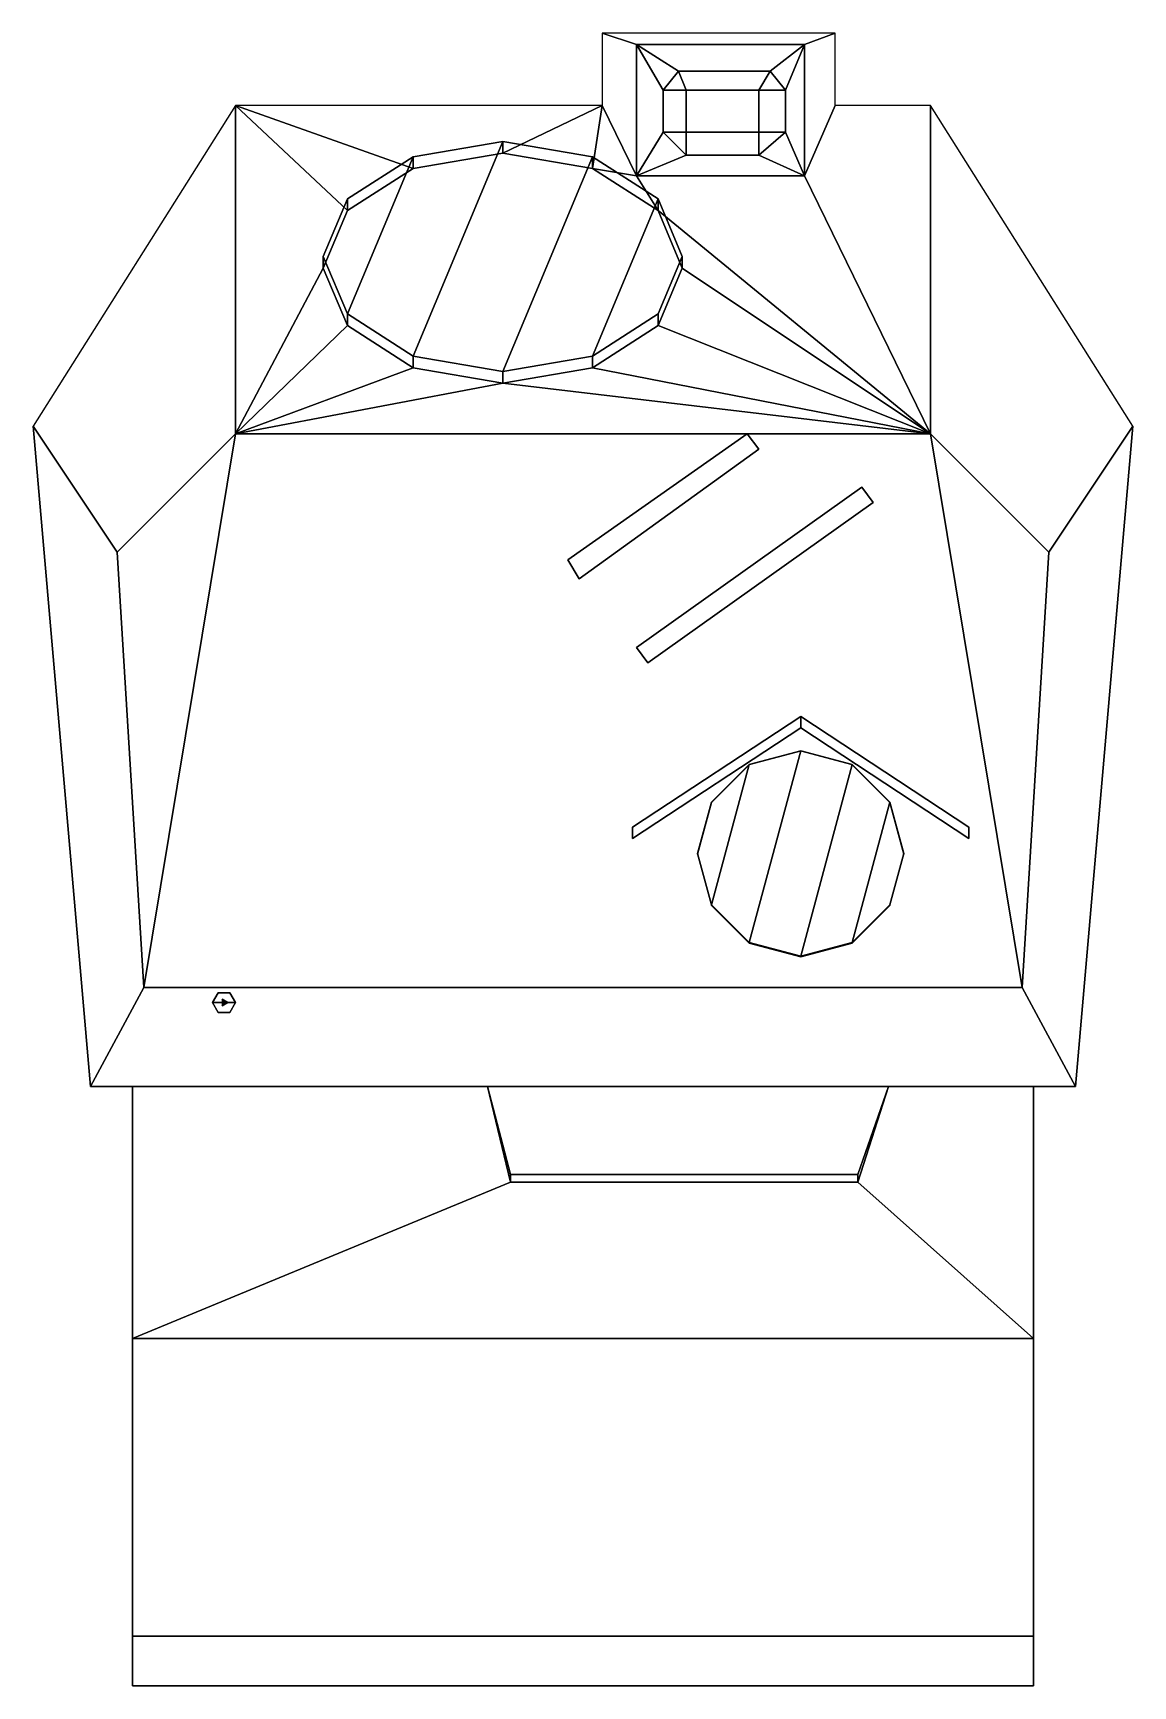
# Model space of a CAD drawing. Extents: x -1.44 to 1.44, y -2.47 to 1.86.
import ezdxf

# ---------------------------------------------------------------- set-up
doc = ezdxf.new("R2010")
doc.units = 0
doc.layers.add('TURRET', color=2, linetype='CONTINUOUS')

msp = doc.modelspace()

# ---------------------------------------------------------------- linework, layer by layer
at = {"layer": 'TURRET'}
for points in [[(0.05, 1.86, 1.2826), (0.05, 1.67, 1.3), (0.14, 1.4863, 1.52), (0.14, 1.83, 1.52)], [(0.58, 1.83, 1.52), (0.66, 1.86, 1.2826), (0.05, 1.86, 1.2826), (0.14, 1.83, 1.52)], [(0.14, 1.83, 1.52), (0.25, 1.76, 1.52), (0.49, 1.76, 1.52), (0.58, 1.83, 1.52)], [(0.14, 1.83, 1.52), (0.14, 1.83, 1.52), (0.21, 1.71, 1.52), (0.25, 1.76, 1.52)], [(0.14, 1.83, 1.52), (0.14, 1.4863, 1.52), (0.21, 1.6, 1.52), (0.21, 1.71, 1.52)], [(0.49, 1.76, 1.52), (0.49, 1.76, 1.52), (0.53, 1.71, 1.52), (0.58, 1.83, 1.52)], [(0.53, 1.6, 1.52), (0.58, 1.4863, 1.52), (0.58, 1.83, 1.52), (0.53, 1.71, 1.52)], [(0.58, 1.4863, 1.52), (0.66, 1.67, 1.3), (0.66, 1.86, 1.2826), (0.58, 1.83, 1.52)], [(0.27, 1.71, 1.59), (0.25, 1.76, 1.52), (0.21, 1.71, 1.52), (0.27, 1.71, 1.59)], [(0.46, 1.71, 1.59), (0.49, 1.76, 1.52), (0.25, 1.76, 1.52), (0.27, 1.71, 1.59)], [(0.53, 1.71, 1.52), (0.49, 1.76, 1.52), (0.46, 1.71, 1.59), (0.53, 1.71, 1.52)], [(0.21, 1.71, 1.52), (0.21, 1.6, 1.52), (0.27, 1.6, 1.59), (0.27, 1.71, 1.59)], [(0.27, 1.71, 1.59), (0.27, 1.6, 1.59), (0.46, 1.6, 1.59), (0.46, 1.71, 1.59)], [(0.46, 1.6, 1.59), (0.53, 1.6, 1.52), (0.53, 1.71, 1.52), (0.46, 1.71, 1.59)], [(-0.91, 1.67, 1.3), (-1.44, 0.83, 1.3), (-1.22, 0.5, 2.32), (-0.91, 0.81, 2.33)], [(-0.617, 1.3948, 1.6296), (-0.91, 1.67, 1.3), (-0.91, 0.81, 2.33), (-0.68, 1.2442, 1.81)], [(-0.91, 1.67, 1.3), (-0.91, 1.67, 1.3), (-0.617, 1.3948, 1.6296), (-0.445, 1.505, 1.4976)], [(0.05, 1.67, 1.3), (-0.91, 1.67, 1.3), (-0.445, 1.505, 1.4976), (-0.21, 1.5454, 1.4492)], [(0.05, 1.67, 1.3), (-0.21, 1.5454, 1.4492), (0.025, 1.505, 1.4976)], [(0.05, 1.67, 1.3), (0.025, 1.505, 1.4976), (0.14, 1.4863, 1.52)], [(0.91, 0.81, 2.33), (0.91, 1.67, 1.3), (0.66, 1.67, 1.3), (0.58, 1.4863, 1.52)], [(1.22, 0.5, 2.32), (1.44, 0.83, 1.3), (0.91, 1.67, 1.3), (0.91, 0.81, 2.33)], [(-0.445, 1.014, 2.1481), (-0.21, 1.5761, 1.4749), (-0.445, 1.5358, 1.5232), (-0.617, 1.1243, 2.016)], [(-0.445, 1.5358, 1.5232), (-0.21, 1.5761, 1.4749), (-0.21, 1.5454, 1.4492), (-0.445, 1.505, 1.4976)], [(-0.21, 0.9736, 2.1964), (0.025, 1.5358, 1.5232), (-0.21, 1.5761, 1.4749), (-0.445, 1.014, 2.1481)], [(-0.21, 1.5761, 1.4749), (0.025, 1.5358, 1.5232), (0.025, 1.505, 1.4976), (-0.21, 1.5454, 1.4492)], [(0.21, 1.6, 1.52), (0.21, 1.6, 1.52), (0.14, 1.4863, 1.52), (0.27, 1.54, 1.52)], [(0.27, 1.54, 1.52), (0.27, 1.6, 1.59), (0.21, 1.6, 1.52), (0.27, 1.54, 1.52)], [(0.27, 1.6, 1.59), (0.27, 1.54, 1.52), (0.46, 1.54, 1.52), (0.46, 1.6, 1.59)], [(0.46, 1.54, 1.52), (0.53, 1.6, 1.52), (0.46, 1.6, 1.59), (0.46, 1.54, 1.52)], [(0.53, 1.6, 1.52), (0.53, 1.6, 1.52), (0.46, 1.54, 1.52), (0.58, 1.4863, 1.52)], [(-0.617, 1.1243, 2.016), (-0.445, 1.5358, 1.5232), (-0.617, 1.4255, 1.6552), (-0.68, 1.2749, 1.8356)], [(-0.617, 1.4255, 1.6552), (-0.445, 1.5358, 1.5232), (-0.445, 1.505, 1.4976), (-0.617, 1.3948, 1.6296)], [(0.025, 1.014, 2.1481), (0.197, 1.4255, 1.6552), (0.025, 1.5358, 1.5232), (-0.21, 0.9736, 2.1964)], [(0.025, 1.5358, 1.5232), (0.197, 1.4255, 1.6552), (0.197, 1.3948, 1.6296), (0.025, 1.505, 1.4976)], [(0.27, 1.54, 1.52), (0.14, 1.4863, 1.52), (0.58, 1.4863, 1.52), (0.46, 1.54, 1.52)], [(0.14, 1.4863, 1.52), (0.025, 1.505, 1.4976), (0.197, 1.3948, 1.6296)], [(0.14, 1.4863, 1.52), (0.197, 1.3948, 1.6296), (0.91, 0.81, 2.33), (0.58, 1.4863, 1.52)], [(-0.68, 1.2749, 1.8356), (-0.617, 1.4255, 1.6552), (-0.617, 1.3948, 1.6296), (-0.68, 1.2442, 1.81)], [(0.197, 1.1243, 2.016), (0.26, 1.2749, 1.8356), (0.197, 1.4255, 1.6552), (0.025, 1.014, 2.1481)], [(0.197, 1.4255, 1.6552), (0.26, 1.2749, 1.8356), (0.26, 1.2442, 1.81), (0.197, 1.3948, 1.6296)], [(0.197, 1.3948, 1.6296), (0.26, 1.2442, 1.81), (0.91, 0.81, 2.33)], [(-0.617, 1.1243, 2.016), (-0.68, 1.2749, 1.8356), (-0.68, 1.2442, 1.81), (-0.617, 1.0936, 1.9904)], [(0.26, 1.2749, 1.8356), (0.197, 1.1243, 2.016), (0.197, 1.0936, 1.9904), (0.26, 1.2442, 1.81)], [(-0.68, 1.2442, 1.81), (-0.91, 0.81, 2.33), (-0.617, 1.0936, 1.9904)], [(0.26, 1.2442, 1.81), (0.197, 1.0936, 1.9904), (0.91, 0.81, 2.33)], [(-0.617, 1.0936, 1.9904), (-0.91, 0.81, 2.33), (-0.445, 0.9833, 2.1224)], [(-0.445, 1.014, 2.1481), (-0.617, 1.1243, 2.016), (-0.617, 1.0936, 1.9904), (-0.445, 0.9833, 2.1224)], [(0.197, 1.1243, 2.016), (0.025, 1.014, 2.1481), (0.025, 0.9833, 2.1224), (0.197, 1.0936, 1.9904)], [(0.197, 1.0936, 1.9904), (0.025, 0.9833, 2.1224), (0.91, 0.81, 2.33)], [(-0.21, 0.9736, 2.1964), (-0.445, 1.014, 2.1481), (-0.445, 0.9833, 2.1224), (-0.21, 0.9429, 2.1708)], [(0.025, 1.014, 2.1481), (-0.21, 0.9736, 2.1964), (-0.21, 0.9429, 2.1708), (0.025, 0.9833, 2.1224)], [(-0.445, 0.9833, 2.1224), (-0.91, 0.81, 2.33), (-0.21, 0.9429, 2.1708)], [(0.025, 0.9833, 2.1224), (-0.21, 0.9429, 2.1708), (0.91, 0.81, 2.33)], [(-0.21, 0.9429, 2.1708), (-0.91, 0.81, 2.33), (0.91, 0.81, 2.33)], [(-1.22, 0.5, 2.32), (-1.44, 0.83, 1.3), (-1.29, -0.9, 1.97), (-1.15, -0.64, 2.43)], [(-1.29, -0.9, 1.97), (-1.44, 0.83, 1.3), (-1.29, -0.9, 1.3), (-1.29, -0.9, 1.97)], [(1.29, -0.9, 1.97), (1.44, 0.83, 1.3), (1.22, 0.5, 2.32), (1.15, -0.64, 2.43)], [(1.29, -0.9, 1.3), (1.44, 0.83, 1.3), (1.29, -0.9, 1.97)], [(-1.22, 0.5, 2.32), (-1.15, -0.64, 2.43), (-0.91, 0.81, 2.33), (-1.22, 0.5, 2.32)], [(1.15, -0.64, 2.43), (0.91, 0.81, 2.33), (-0.91, 0.81, 2.33), (-1.15, -0.64, 2.43)], [(-0.04, 0.48, 2.3528), (-0.04, 0.48, 2.38), (0.43, 0.81, 2.36), (0.43, 0.81, 2.33)], [(-0.04, 0.48, 2.38), (-0.01, 0.43, 2.38), (0.46, 0.77, 2.36), (0.43, 0.81, 2.36)], [(0.43, 0.81, 2.33), (0.43, 0.81, 2.36), (0.46, 0.77, 2.36), (0.46, 0.77, 2.3328)], [(0.91, 0.81, 2.33), (1.15, -0.64, 2.43), (1.22, 0.5, 2.32), (0.91, 0.81, 2.33)], [(0.46, 0.77, 2.3328), (0.46, 0.77, 2.36), (-0.01, 0.43, 2.38), (-0.01, 0.43, 2.3562)], [(0.14, 0.25, 2.3686), (0.14, 0.25, 2.3986), (0.73, 0.67, 2.3697), (0.73, 0.67, 2.3397)], [(0.14, 0.25, 2.3986), (0.17, 0.21, 2.3986), (0.76, 0.63, 2.3697), (0.73, 0.67, 2.3697)], [(0.73, 0.67, 2.3397), (0.73, 0.67, 2.3697), (0.76, 0.63, 2.3697), (0.76, 0.63, 2.3424)], [(0.76, 0.63, 2.3424), (0.76, 0.63, 2.3697), (0.17, 0.21, 2.3986), (0.17, 0.21, 2.3714)], [(-0.04, 0.48, 2.3528), (-0.01, 0.43, 2.3562), (-0.01, 0.43, 2.38), (-0.04, 0.48, 2.38)], [(0.14, 0.25, 2.3686), (0.17, 0.21, 2.3714), (0.17, 0.21, 2.3986), (0.14, 0.25, 2.3986)], [(0.13, -0.22, 2.401), (0.13, -0.22, 2.4531), (0.57, 0.07, 2.43), (0.57, 0.07, 2.381)], [(0.13, -0.22, 2.4531), (0.13, -0.25, 2.4531), (0.57, 0.04, 2.43), (0.57, 0.07, 2.43)], [(1.01, -0.22, 2.4531), (1.01, -0.22, 2.401), (0.57, 0.07, 2.381), (0.57, 0.07, 2.43)], [(0.57, 0.07, 2.43), (0.57, 0.04, 2.43), (1.01, -0.25, 2.4531), (1.01, -0.22, 2.4531)], [(0.57, 0.04, 2.3831), (0.57, 0.04, 2.43), (0.13, -0.25, 2.4531), (0.13, -0.25, 2.4031)], [(0.57, 0.04, 2.43), (0.57, 0.04, 2.3831), (1.01, -0.25, 2.4031), (1.01, -0.25, 2.4531)], [(0.435, -0.5225, 2.4419), (0.57, -0.0199, 2.4073), (0.435, -0.056, 2.4098), (0.3362, -0.4239, 2.4351)], [(0.435, -0.056, 2.4098), (0.57, -0.0199, 2.4073), (0.57, -0.0213, 2.3873), (0.435, -0.0574, 2.3898)], [(0.57, -0.5586, 2.4444), (0.705, -0.056, 2.4098), (0.57, -0.0199, 2.4073), (0.435, -0.5225, 2.4419)], [(0.57, -0.0199, 2.4073), (0.705, -0.056, 2.4098), (0.705, -0.0574, 2.3898), (0.57, -0.0213, 2.3873)], [(0.3362, -0.4239, 2.4351), (0.435, -0.056, 2.4098), (0.3362, -0.1546, 2.4166), (0.3, -0.2893, 2.4259)], [(0.3362, -0.1546, 2.4166), (0.435, -0.056, 2.4098), (0.435, -0.0574, 2.3898), (0.3362, -0.156, 2.3966)], [(0.705, -0.5225, 2.4419), (0.8038, -0.1546, 2.4166), (0.705, -0.056, 2.4098), (0.57, -0.5586, 2.4444)], [(0.705, -0.056, 2.4098), (0.8038, -0.1546, 2.4166), (0.8038, -0.156, 2.3966), (0.705, -0.0574, 2.3898)], [(0.3, -0.2893, 2.4259), (0.3362, -0.1546, 2.4166), (0.3362, -0.156, 2.3966), (0.3, -0.2906, 2.4059)], [(0.8038, -0.4239, 2.4351), (0.84, -0.2893, 2.4259), (0.8038, -0.1546, 2.4166), (0.705, -0.5225, 2.4419)], [(0.8038, -0.1546, 2.4166), (0.84, -0.2893, 2.4259), (0.84, -0.2906, 2.4059), (0.8038, -0.156, 2.3966)], [(0.13, -0.25, 2.4031), (0.13, -0.25, 2.4531), (0.13, -0.22, 2.4531), (0.13, -0.22, 2.401)], [(1.01, -0.25, 2.4531), (1.01, -0.25, 2.4031), (1.01, -0.22, 2.401), (1.01, -0.22, 2.4531)], [(0.3362, -0.4239, 2.4351), (0.3, -0.2893, 2.4259), (0.3, -0.2906, 2.4059), (0.3362, -0.4253, 2.4152)], [(0.84, -0.2893, 2.4259), (0.8038, -0.4239, 2.4351), (0.8038, -0.4253, 2.4152), (0.84, -0.2906, 2.4059)], [(0.435, -0.5225, 2.4419), (0.3362, -0.4239, 2.4351), (0.3362, -0.4253, 2.4152), (0.435, -0.5239, 2.422)], [(0.8038, -0.4239, 2.4351), (0.705, -0.5225, 2.4419), (0.705, -0.5239, 2.422), (0.8038, -0.4253, 2.4152)], [(0.57, -0.5586, 2.4444), (0.435, -0.5225, 2.4419), (0.435, -0.5239, 2.422), (0.57, -0.56, 2.4245)], [(0.705, -0.5225, 2.4419), (0.57, -0.5586, 2.4444), (0.57, -0.56, 2.4245), (0.705, -0.5239, 2.422)], [(-1.15, -0.64, 2.43), (-1.29, -0.9, 1.97), (1.29, -0.9, 1.97), (1.15, -0.64, 2.43)], [(-0.955, -0.654, 2.4), (-0.97, -0.68, 2.35), (-0.97, -0.68, 2.44), (-0.955, -0.654, 2.44)], [(-0.925, -0.654, 2.44), (-0.955, -0.654, 2.44), (-0.97, -0.68, 2.44), (-0.91, -0.68, 2.44)], [(-0.97, -0.68, 2.35), (-0.955, -0.706, 2.31), (-0.955, -0.706, 2.44), (-0.97, -0.68, 2.44)], [(-0.91, -0.68, 2.44), (-0.97, -0.68, 2.44), (-0.955, -0.706, 2.44), (-0.925, -0.706, 2.44)], [(-0.925, -0.654, 2.4), (-0.955, -0.654, 2.4), (-0.955, -0.654, 2.44), (-0.925, -0.654, 2.44)], [(-0.93, -0.68, 2.44), (-0.945, -0.6713, 2.44), (-0.9425, -0.6757, 2.94), (-0.935, -0.68, 2.94)], [(-0.945, -0.6713, 2.44), (-0.945, -0.6887, 2.44), (-0.9425, -0.6843, 2.94), (-0.9425, -0.6757, 2.94)], [(-0.945, -0.6887, 2.44), (-0.93, -0.68, 2.44), (-0.935, -0.68, 2.94), (-0.9425, -0.6843, 2.94)], [(-0.935, -0.68, 2.94), (-0.9425, -0.6757, 2.94), (-0.9425, -0.6843, 2.94), (-0.935, -0.68, 2.94)], [(-0.91, -0.68, 2.35), (-0.925, -0.654, 2.4), (-0.925, -0.654, 2.44), (-0.91, -0.68, 2.44)], [(-0.925, -0.706, 2.31), (-0.91, -0.68, 2.35), (-0.91, -0.68, 2.44), (-0.925, -0.706, 2.44)], [(-0.955, -0.706, 2.31), (-0.925, -0.706, 2.31), (-0.925, -0.706, 2.44), (-0.955, -0.706, 2.44)], [(-1.29, -0.9, 1.97), (-0.25, -0.9, 1.91), (0.8, -0.9, 1.91), (1.29, -0.9, 1.97)], [(-1.29, -0.9, 1.97), (-1.29, -0.9, 1.3), (-1.18, -0.9, 1.3), (-1.18, -0.9, 1.8)], [(-1.18, -0.9, 1.8), (-0.25, -0.9, 1.8), (-0.25, -0.9, 1.91), (-1.29, -0.9, 1.97)], [(-1.18, -0.9, 1.3), (-1.18, -2.47, 1.3), (-1.18, -1.56, 1.8), (-1.18, -0.9, 1.8)], [(-1.18, -0.9, 1.8), (-1.18, -1.56, 1.8), (-0.19, -1.15, 1.8), (-0.25, -0.9, 1.8)], [(-0.25, -0.9, 1.8), (-0.19, -1.15, 1.8), (-0.19, -1.15, 1.89), (-0.25, -0.9, 1.91)], [(-0.25, -0.9, 1.91), (-0.19, -1.15, 1.89), (-0.19, -1.13, 1.91), (-0.25, -0.9, 1.91)], [(-0.25, -0.9, 1.91), (-0.19, -1.13, 1.91), (0.72, -1.13, 1.91), (0.8, -0.9, 1.91)], [(0.72, -1.15, 1.89), (0.72, -1.15, 1.8), (0.8, -0.9, 1.8), (0.8, -0.9, 1.91)], [(0.72, -1.13, 1.91), (0.72, -1.15, 1.89), (0.8, -0.9, 1.91)], [(0.8, -0.9, 1.8), (0.72, -1.15, 1.8), (1.18, -1.56, 1.8), (1.18, -0.9, 1.8)], [(0.8, -0.9, 1.8), (1.18, -0.9, 1.8), (1.29, -0.9, 1.97), (0.8, -0.9, 1.91)], [(1.18, -1.56, 1.8), (1.18, -2.47, 1.3), (1.18, -0.9, 1.3), (1.18, -0.9, 1.8)], [(1.18, -0.9, 1.8), (1.18, -0.9, 1.3), (1.29, -0.9, 1.3), (1.29, -0.9, 1.97)], [(-0.19, -1.15, 1.8), (-1.18, -1.56, 1.8), (1.18, -1.56, 1.8), (0.72, -1.15, 1.8)], [(-0.19, -1.13, 1.91), (-0.19, -1.15, 1.89), (0.72, -1.15, 1.89), (0.72, -1.13, 1.91)], [(-0.19, -1.15, 1.89), (-0.19, -1.15, 1.8), (0.72, -1.15, 1.8), (0.72, -1.15, 1.89)], [(-1.18, -1.56, 1.8), (-1.18, -2.34, 1.68), (1.18, -2.34, 1.68), (1.18, -1.56, 1.8)], [(-1.18, -2.47, 1.3), (-1.18, -2.47, 1.52), (-1.18, -2.34, 1.68), (-1.18, -1.56, 1.8)], [(1.18, -2.34, 1.68), (1.18, -2.47, 1.52), (1.18, -2.47, 1.3), (1.18, -1.56, 1.8)], [(-1.18, -2.34, 1.68), (-1.18, -2.47, 1.52), (1.18, -2.47, 1.52), (1.18, -2.34, 1.68)], [(1.18, -2.47, 1.3), (1.18, -2.47, 1.52), (-1.18, -2.47, 1.52), (-1.18, -2.47, 1.3)], [(1.03, -2.47, 1.26), (1.18, -2.47, 1.3), (-1.18, -2.47, 1.3), (-1.03, -2.47, 1.26)]]:
    msp.add_3dface(points, dxfattribs=at)

doc.saveas('drawing.dxf')
